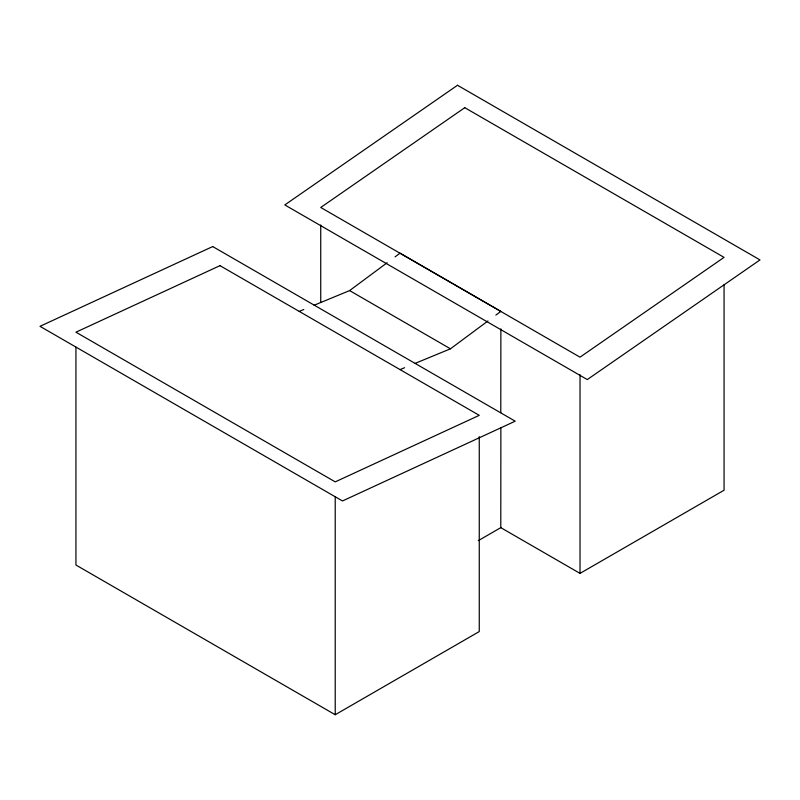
<?xml version="1.0" encoding="UTF-8"?>
<svg xmlns="http://www.w3.org/2000/svg" width="800" height="800" viewBox="0 0 800 800"><rect width="100%" height="100%" fill="white"/><g stroke="black" fill="none" stroke-linecap="round" stroke-linejoin="round"><path stroke-width="1.2" d="M349.55 290.64L387.13 262.75M395.03 256.89L400.04 253.17L500.87 311.39L495.86 315.1M414.93 363.46L450.45 348.81L487.96 320.96M478.28 540.65L500.87 527.61M75.94 347.12L75.94 565.03L335.22 714.73L479.26 631.56L479.26 436.59M500.87 427.62L500.79 527.65L580.02 573.39L724.06 490.23L724.06 284.77M299.21 311.4L303.79 309.5M314.08 305.26L349.62 290.59L450.45 348.81M400.04 369.6L404.62 367.71M580.02 374.66L580.02 573.39M500.87 328.88L500.79 412.67M335.22 496.81L335.22 714.73M320.74 224.97L320.74 302.46M457.51 85.27L284.8 204.93L587.29 379.57L760 259.92L457.51 85.27M464.78 107.68L320.74 207.47L580.02 357.17L724.06 257.37L464.78 107.68M212.71 246.55L40 326.32L342.49 500.96L515.2 421.19L212.71 246.55M219.98 265.65L75.94 332.18L335.22 481.87L479.26 415.34L219.98 265.65"/></g></svg>
